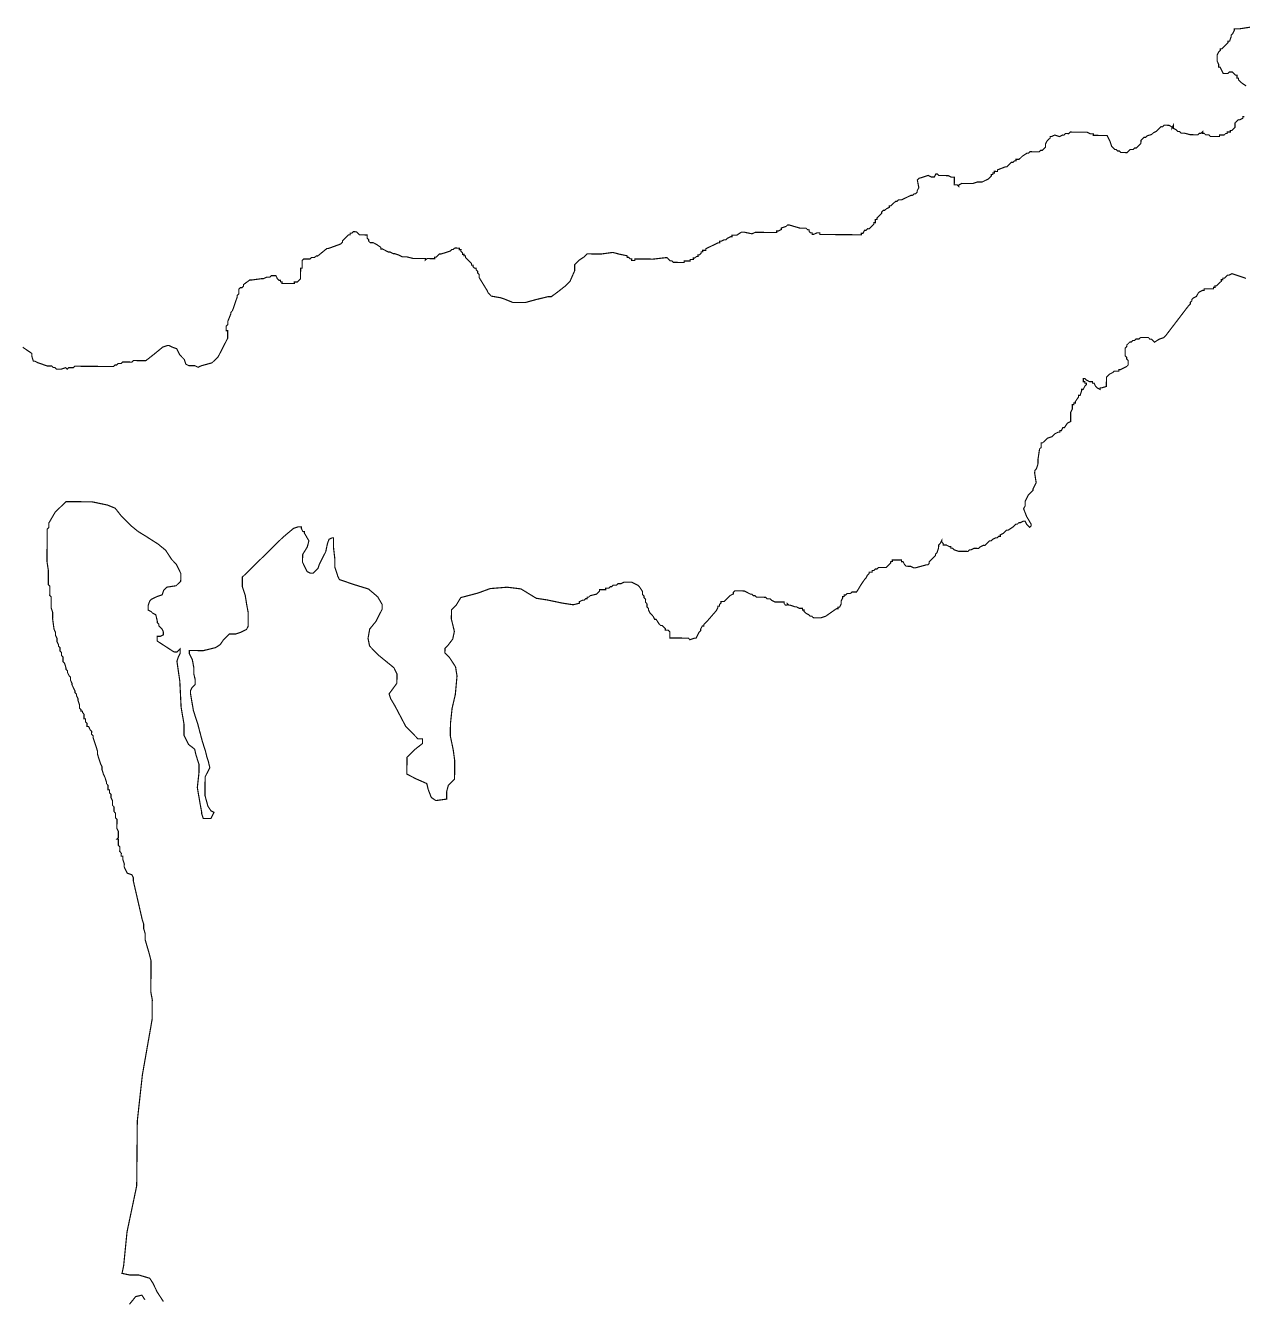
# Model space of a CAD drawing. Header units: metres. Extents: x 273899 to 302286, y 1977397 to 2102169.
# Drawn here: x 293669 to 296837, y 1981276 to 1984589 of the extents above; entities that cross this region are included whole.
import ezdxf

# ---------------------------------------------------------------- set-up
doc = ezdxf.new("R2010")
doc.units = ezdxf.units.M
doc.header["$MEASUREMENT"] = 0
doc.layers.add('HAZARDS LINE', color=1, linetype='Continuous')

msp = doc.modelspace()

# ---------------------------------------------------------------- linework, layer by layer
at = {"layer": 'HAZARDS LINE', "lineweight": 0}
for points in [[(296846.8, 1984431.3, 3.01, 3.01, 0), (296834.8, 1984439.4, 3.01, 3.01, 0), (296830.8, 1984443.4, 3.01, 3.01, 0), (296826.9, 1984447.5, 3.01, 3.01, 0), (296826.9, 1984451.5, 3.01, 3.01, 0), (296822.9, 1984451.5, 3.01, 3.01, 0), (296823, 1984459.5, 3.01, 3.01, 0), (296819, 1984459.6, 3.01, 3.01, 0), (296815, 1984463.6, 3.01, 3.01, 0), (296811, 1984467.7, 3.01, 3.01, 0), (296803, 1984467.7, 3.01, 3.01, 0), (296799, 1984463.8, 3.01, 3.01, 0), (296786.9, 1984463.9, 3.01, 3.01, 0), (296779.1, 1984480, 3.01, 3.01, 0), (296775.1, 1984480, 3.01, 3.01, 0), (296775.1, 1984488, 3.01, 3.01, 0), (296771.2, 1984496.1, 3.01, 3.01, 0), (296771.4, 1984512.1, 3.01, 3.01, 0), (296775.4, 1984520.1, 3.01, 3.01, 0), (296779.5, 1984524.1, 3.01, 3.01, 0), (296779.5, 1984528.1, 3.01, 3.01, 0), (296783.5, 1984528.1, 3.01, 3.01, 0), (296787.6, 1984532, 3.01, 3.01, 0), (296791.6, 1984536, 3.01, 3.01, 0), (296795.7, 1984540, 3.01, 3.01, 0), (296799.7, 1984543.9, 3.01, 3.01, 0), (296799.7, 1984548, 3.01, 3.01, 0), (296803.7, 1984547.9, 3.01, 3.01, 0), (296807.9, 1984559.9, 3.01, 3.01, 0), (296807.9, 1984563.9, 3.01, 3.01, 0), (296811.9, 1984567.9, 3.01, 3.01, 0), (296816, 1984575.9, 3.01, 3.01, 0), (296816.1, 1984579.9, 3.01, 3.01, 0), (296828.1, 1984579.8, 3.01, 3.01, 0), (296876.3, 1984587.3, 3.01, 3.01, 0)], [(293662, 1983750.9, 3.01, 3.01, 0), (293685.9, 1983734.6, 3.01, 3.01, 0), (293685.9, 1983726.6, 3.01, 3.01, 0), (293689.8, 1983714.5, 3.01, 3.01, 0), (293693.8, 1983714.5, 3.01, 3.01, 0), (293701.7, 1983710.4, 3.01, 3.01, 0), (293725.7, 1983702.2, 3.01, 3.01, 0), (293737.7, 1983702.1, 3.01, 3.01, 0), (293741.7, 1983698, 3.01, 3.01, 0), (293745.7, 1983698, 3.01, 3.01, 0), (293749.7, 1983693.9, 3.01, 3.01, 0), (293761.7, 1983693.8, 3.01, 3.01, 0), (293773.8, 1983697.7, 3.01, 3.01, 0), (293777.7, 1983693.7, 3.01, 3.01, 0), (293781.8, 1983697.7, 3.01, 3.01, 0), (293793.8, 1983697.5, 3.01, 3.01, 0), (293797.9, 1983701.5, 3.01, 3.01, 0), (293898.1, 1983700.6, 3.01, 3.01, 0), (293902.1, 1983704.6, 3.01, 3.01, 0), (293906.1, 1983704.5, 3.01, 3.01, 0), (293910.1, 1983708.5, 3.01, 3.01, 0), (293918.2, 1983708.4, 3.01, 3.01, 0), (293922.2, 1983712.4, 3.01, 3.01, 0), (293946.3, 1983712.2, 3.01, 3.01, 0), (293950.3, 1983716.2, 3.01, 3.01, 0), (293982.4, 1983715.9, 3.01, 3.01, 0), (294002.6, 1983731.7, 3.01, 3.01, 0), (294026.8, 1983751.5, 3.01, 3.01, 0), (294038.8, 1983755.4, 3.01, 3.01, 0), (294042.8, 1983755.4, 3.01, 3.01, 0), (294050.8, 1983751.3, 3.01, 3.01, 0), (294062.8, 1983747.2, 3.01, 3.01, 0), (294066.8, 1983739.1, 3.01, 3.01, 0), (294070.7, 1983731.1, 3.01, 3.01, 0), (294078.6, 1983723, 3.01, 3.01, 0), (294082.6, 1983719, 3.01, 3.01, 0), (294086.5, 1983706.9, 3.01, 3.01, 0), (294094.5, 1983702.8, 3.01, 3.01, 0), (294110.5, 1983702.7, 3.01, 3.01, 0), (294118.5, 1983698.6, 3.01, 3.01, 0), (294126.5, 1983702.5, 3.01, 3.01, 0), (294154.7, 1983710.3, 3.01, 3.01, 0), (294170.8, 1983726.2, 3.01, 3.01, 0), (294183.1, 1983750.1, 3.01, 3.01, 0), (294195.3, 1983774, 3.01, 3.01, 0), (294195.5, 1983794.1, 3.01, 3.01, 0), (294191.5, 1983794.1, 3.01, 3.01, 0), (294191.6, 1983806.1, 3.01, 3.01, 0), (294195.7, 1983810.1, 3.01, 3.01, 0), (294195.7, 1983818.1, 3.01, 3.01, 0), (294203.9, 1983838.1, 3.01, 3.01, 0), (294204, 1983842.1, 3.01, 3.01, 0), (294208, 1983846.1, 3.01, 3.01, 0), (294216.3, 1983870.1, 3.01, 3.01, 0), (294220.4, 1983882.1, 3.01, 3.01, 0), (294220.4, 1983886.1, 3.01, 3.01, 0), (294224.5, 1983890, 3.01, 3.01, 0), (294224.6, 1983902.1, 3.01, 3.01, 0), (294228.6, 1983906, 3.01, 3.01, 0), (294232.6, 1983906, 3.01, 3.01, 0), (294236.7, 1983910, 3.01, 3.01, 0), (294236.7, 1983914, 3.01, 3.01, 0), (294252.8, 1983925.9, 3.01, 3.01, 0), (294256.8, 1983925.8, 3.01, 3.01, 0), (294284.9, 1983929.6, 3.01, 3.01, 0), (294288.9, 1983929.5, 3.01, 3.01, 0), (294297, 1983933.5, 3.01, 3.01, 0), (294305, 1983933.4, 3.01, 3.01, 0), (294309.1, 1983937.4, 3.01, 3.01, 0), (294321.1, 1983937.3, 3.01, 3.01, 0), (294325, 1983929.2, 3.01, 3.01, 0), (294329, 1983925.2, 3.01, 3.01, 0), (294333, 1983925.1, 3.01, 3.01, 0), (294333, 1983921.1, 3.01, 3.01, 0), (294337, 1983921.1, 3.01, 3.01, 0), (294336.9, 1983917.1, 3.01, 3.01, 0), (294369, 1983916.8, 3.01, 3.01, 0), (294369, 1983920.8, 3.01, 3.01, 0), (294377, 1983920.7, 3.01, 3.01, 0), (294381.1, 1983924.7, 3.01, 3.01, 0), (294385.1, 1983928.7, 3.01, 3.01, 0), (294385.4, 1983956.7, 3.01, 3.01, 0), (294389.4, 1983956.7, 3.01, 3.01, 0), (294389.6, 1983976.7, 3.01, 3.01, 0), (294393.6, 1983980.7, 3.01, 3.01, 0), (294409.7, 1983980.5, 3.01, 3.01, 0), (294413.7, 1983984.5, 3.01, 3.01, 0), (294421.7, 1983984.4, 3.01, 3.01, 0), (294425.8, 1983988.4, 3.01, 3.01, 0), (294429.8, 1983988.4, 3.01, 3.01, 0), (294454, 1984008.2, 3.01, 3.01, 0), (294458, 1984008.2, 3.01, 3.01, 0), (294490.2, 1984019.9, 3.01, 3.01, 0), (294494.2, 1984023.9, 3.01, 3.01, 0), (294494.3, 1984027.9, 3.01, 3.01, 0), (294498.3, 1984031.8, 3.01, 3.01, 0), (294502.4, 1984035.8, 3.01, 3.01, 0), (294510.4, 1984043.8, 3.01, 3.01, 0), (294514.5, 1984043.7, 3.01, 3.01, 0), (294514.5, 1984047.7, 3.01, 3.01, 0), (294518.5, 1984047.7, 3.01, 3.01, 0), (294522.5, 1984051.7, 3.01, 3.01, 0), (294530.6, 1984051.6, 3.01, 3.01, 0), (294534.5, 1984047.5, 3.01, 3.01, 0), (294538.5, 1984043.5, 3.01, 3.01, 0), (294558.5, 1984043.3, 3.01, 3.01, 0), (294558.5, 1984035.3, 3.01, 3.01, 0), (294562.4, 1984031.3, 3.01, 3.01, 0), (294562.4, 1984027.2, 3.01, 3.01, 0), (294566.4, 1984023.2, 3.01, 3.01, 0), (294574.4, 1984023.1, 3.01, 3.01, 0), (294582.4, 1984019, 3.01, 3.01, 0), (294594.3, 1984010.9, 3.01, 3.01, 0), (294594.3, 1984006.9, 3.01, 3.01, 0), (294598.3, 1984006.9, 3.01, 3.01, 0), (294614.2, 1983998.7, 3.01, 3.01, 0), (294618.3, 1983998.7, 3.01, 3.01, 0), (294626.2, 1983994.6, 3.01, 3.01, 0), (294630.2, 1983994.6, 3.01, 3.01, 0), (294642.2, 1983990.4, 3.01, 3.01, 0), (294650.2, 1983986.4, 3.01, 3.01, 0), (294662.2, 1983986.2, 3.01, 3.01, 0), (294678.2, 1983982.1, 3.01, 3.01, 0), (294710.3, 1983981.8, 3.01, 3.01, 0), (294710.2, 1983977.8, 3.01, 3.01, 0), (294714.3, 1983981.8, 3.01, 3.01, 0), (294734.3, 1983981.6, 3.01, 3.01, 0), (294734.4, 1983985.6, 3.01, 3.01, 0), (294738.4, 1983985.5, 3.01, 3.01, 0), (294742.4, 1983989.5, 3.01, 3.01, 0), (294746.5, 1983993.5, 3.01, 3.01, 0), (294750.5, 1983993.5, 3.01, 3.01, 0), (294774.6, 1984001.3, 3.01, 3.01, 0), (294778.6, 1984005.2, 3.01, 3.01, 0), (294782.6, 1984005.2, 3.01, 3.01, 0), (294786.7, 1984009.2, 3.01, 3.01, 0), (294798.7, 1984009, 3.01, 3.01, 0), (294798.7, 1984005, 3.01, 3.01, 0), (294802.7, 1984005, 3.01, 3.01, 0), (294802.6, 1984001, 3.01, 3.01, 0), (294806.6, 1983997, 3.01, 3.01, 0), (294806.6, 1983992.9, 3.01, 3.01, 0), (294810.6, 1983992.9, 3.01, 3.01, 0), (294810.6, 1983988.9, 3.01, 3.01, 0), (294814.6, 1983988.9, 3.01, 3.01, 0), (294814.5, 1983984.9, 3.01, 3.01, 0), (294822.5, 1983976.8, 3.01, 3.01, 0), (294826.4, 1983972.7, 3.01, 3.01, 0), (294830.4, 1983968.7, 3.01, 3.01, 0), (294830.4, 1983964.7, 3.01, 3.01, 0), (294834.4, 1983964.6, 3.01, 3.01, 0), (294834.3, 1983960.6, 3.01, 3.01, 0), (294838.3, 1983956.6, 3.01, 3.01, 0), (294842.3, 1983956.5, 3.01, 3.01, 0), (294842.3, 1983952.5, 3.01, 3.01, 0), (294846.3, 1983948.5, 3.01, 3.01, 0), (294846.2, 1983944.5, 3.01, 3.01, 0), (294850.2, 1983940.4, 3.01, 3.01, 0), (294850.1, 1983932.4, 3.01, 3.01, 0), (294869.9, 1983900.2, 3.01, 3.01, 0), (294873.8, 1983892.1, 3.01, 3.01, 0), (294881.7, 1983884, 3.01, 3.01, 0), (294905.8, 1983879.8, 3.01, 3.01, 0), (294917.7, 1983875.7, 3.01, 3.01, 0), (294937.7, 1983867.5, 3.01, 3.01, 0), (294969.8, 1983867.2, 3.01, 3.01, 0), (294997.9, 1983874.9, 3.01, 3.01, 0), (295030, 1983882.7, 3.01, 3.01, 0), (295038, 1983882.6, 3.01, 3.01, 0), (295054.2, 1983894.5, 3.01, 3.01, 0), (295074.4, 1983910.3, 3.01, 3.01, 0), (295086.5, 1983922.2, 3.01, 3.01, 0), (295098.8, 1983950.2, 3.01, 3.01, 0), (295098.9, 1983966.2, 3.01, 3.01, 0), (295111.1, 1983978.1, 3.01, 3.01, 0), (295123.2, 1983986, 3.01, 3.01, 0), (295127.2, 1983990, 3.01, 3.01, 0), (295131.3, 1983994, 3.01, 3.01, 0), (295167.3, 1983993.6, 3.01, 3.01, 0), (295195.4, 1983997.4, 3.01, 3.01, 0), (295199.4, 1983997.4, 3.01, 3.01, 0), (295215.4, 1983993.2, 3.01, 3.01, 0), (295235.4, 1983989, 3.01, 3.01, 0), (295235.4, 1983985, 3.01, 3.01, 0), (295239.4, 1983985, 3.01, 3.01, 0), (295243.4, 1983980.9, 3.01, 3.01, 0), (295247.4, 1983980.9, 3.01, 3.01, 0), (295247.3, 1983976.9, 3.01, 3.01, 0), (295255.4, 1983976.8, 3.01, 3.01, 0), (295255.4, 1983980.8, 3.01, 3.01, 0), (295303.5, 1983980.4, 3.01, 3.01, 0), (295335.6, 1983984.1, 3.01, 3.01, 0), (295339.6, 1983984.1, 3.01, 3.01, 0), (295343.6, 1983980, 3.01, 3.01, 0), (295347.5, 1983976, 3.01, 3.01, 0), (295351.5, 1983975.9, 3.01, 3.01, 0), (295355.5, 1983971.9, 3.01, 3.01, 0), (295383.6, 1983971.6, 3.01, 3.01, 0), (295383.6, 1983975.6, 3.01, 3.01, 0), (295399.6, 1983975.5, 3.01, 3.01, 0), (295399.7, 1983979.5, 3.01, 3.01, 0), (295407.7, 1983979.4, 3.01, 3.01, 0), (295407.7, 1983983.4, 3.01, 3.01, 0), (295411.7, 1983983.4, 3.01, 3.01, 0), (295415.8, 1983987.4, 3.01, 3.01, 0), (295419.8, 1983987.3, 3.01, 3.01, 0), (295419.8, 1983991.3, 3.01, 3.01, 0), (295423.8, 1983991.3, 3.01, 3.01, 0), (295427.9, 1983995.3, 3.01, 3.01, 0), (295427.9, 1983999.3, 3.01, 3.01, 0), (295431.9, 1983999.2, 3.01, 3.01, 0), (295432, 1984003.3, 3.01, 3.01, 0), (295440, 1984003.2, 3.01, 3.01, 0), (295440, 1984007.2, 3.01, 3.01, 0), (295472.2, 1984022.9, 3.01, 3.01, 0), (295476.2, 1984022.9, 3.01, 3.01, 0), (295476.3, 1984026.9, 3.01, 3.01, 0), (295480.3, 1984026.9, 3.01, 3.01, 0), (295488.3, 1984030.8, 3.01, 3.01, 0), (295492.3, 1984030.8, 3.01, 3.01, 0), (295496.4, 1984034.7, 3.01, 3.01, 0), (295504.4, 1984038.7, 3.01, 3.01, 0), (295508.4, 1984038.6, 3.01, 3.01, 0), (295508.5, 1984042.6, 3.01, 3.01, 0), (295520.5, 1984042.5, 3.01, 3.01, 0), (295532.6, 1984050.4, 3.01, 3.01, 0), (295540.6, 1984050.4, 3.01, 3.01, 0), (295560.6, 1984046.2, 3.01, 3.01, 0), (295568.7, 1984050.1, 3.01, 3.01, 0), (295624.8, 1984049.6, 3.01, 3.01, 0), (295624.8, 1984053.6, 3.01, 3.01, 0), (295628.8, 1984053.6, 3.01, 3.01, 0), (295636.9, 1984057.5, 3.01, 3.01, 0), (295636.9, 1984061.5, 3.01, 3.01, 0), (295649, 1984065.4, 3.01, 3.01, 0), (295653, 1984069.4, 3.01, 3.01, 0), (295657, 1984069.3, 3.01, 3.01, 0), (295685, 1984061.1, 3.01, 3.01, 0), (295701, 1984060.9, 3.01, 3.01, 0), (295705, 1984056.9, 3.01, 3.01, 0), (295709, 1984056.8, 3.01, 3.01, 0), (295709, 1984052.8, 3.01, 3.01, 0), (295713, 1984048.8, 3.01, 3.01, 0), (295717, 1984048.7, 3.01, 3.01, 0), (295716.9, 1984044.7, 3.01, 3.01, 0), (295720.9, 1984044.7, 3.01, 3.01, 0), (295729, 1984048.6, 3.01, 3.01, 0), (295737, 1984048.6, 3.01, 3.01, 0), (295737, 1984044.6, 3.01, 3.01, 0), (295845.2, 1984043.6, 3.01, 3.01, 0), (295845.2, 1984047.6, 3.01, 3.01, 0), (295849.2, 1984047.5, 3.01, 3.01, 0), (295853.3, 1984055.5, 3.01, 3.01, 0), (295857.3, 1984055.5, 3.01, 3.01, 0), (295861.4, 1984059.5, 3.01, 3.01, 0), (295865.4, 1984059.4, 3.01, 3.01, 0), (295869.4, 1984063.4, 3.01, 3.01, 0), (295873.4, 1984067.4, 3.01, 3.01, 0), (295877.5, 1984071.3, 3.01, 3.01, 0), (295877.5, 1984075.3, 3.01, 3.01, 0), (295881.5, 1984075.3, 3.01, 3.01, 0), (295881.6, 1984083.3, 3.01, 3.01, 0), (295885.6, 1984083.3, 3.01, 3.01, 0), (295885.7, 1984087.3, 3.01, 3.01, 0), (295889.7, 1984091.3, 3.01, 3.01, 0), (295893.7, 1984095.2, 3.01, 3.01, 0), (295897.8, 1984099.2, 3.01, 3.01, 0), (295897.8, 1984103.2, 3.01, 3.01, 0), (295901.9, 1984107.2, 3.01, 3.01, 0), (295905.9, 1984107.2, 3.01, 3.01, 0), (295909.9, 1984111.1, 3.01, 3.01, 0), (295918, 1984115.1, 3.01, 3.01, 0), (295918, 1984119.1, 3.01, 3.01, 0), (295922, 1984119, 3.01, 3.01, 0), (295930.1, 1984127, 3.01, 3.01, 0), (295934.2, 1984130.9, 3.01, 3.01, 0), (295938.2, 1984130.9, 3.01, 3.01, 0), (295942.2, 1984134.9, 3.01, 3.01, 0), (295950.2, 1984134.8, 3.01, 3.01, 0), (295974.4, 1984146.6, 3.01, 3.01, 0), (295978.4, 1984146.6, 3.01, 3.01, 0), (295982.4, 1984150.5, 3.01, 3.01, 0), (295986.4, 1984150.5, 3.01, 3.01, 0), (295990.5, 1984154.5, 3.01, 3.01, 0), (295990.5, 1984158.5, 3.01, 3.01, 0), (295994.6, 1984166.5, 3.01, 3.01, 0), (295990.8, 1984186.6, 3.01, 3.01, 0), (295994.8, 1984190.5, 3.01, 3.01, 0), (296018.9, 1984198.3, 3.01, 3.01, 0), (296026.9, 1984194.2, 3.01, 3.01, 0), (296034.9, 1984194.2, 3.01, 3.01, 0), (296039, 1984202.1, 3.01, 3.01, 0), (296043, 1984202.1, 3.01, 3.01, 0), (296047, 1984198.1, 3.01, 3.01, 0), (296071, 1984197.8, 3.01, 3.01, 0), (296079, 1984193.8, 3.01, 3.01, 0), (296087, 1984193.7, 3.01, 3.01, 0), (296086.9, 1984173.6, 3.01, 3.01, 0), (296094.9, 1984173.6, 3.01, 3.01, 0), (296098.8, 1984169.5, 3.01, 3.01, 0), (296098.9, 1984173.5, 3.01, 3.01, 0), (296106.9, 1984177.5, 3.01, 3.01, 0), (296135, 1984177.2, 3.01, 3.01, 0), (296147, 1984181.1, 3.01, 3.01, 0), (296159.1, 1984181, 3.01, 3.01, 0), (296167.1, 1984184.9, 3.01, 3.01, 0), (296175.2, 1984188.9, 3.01, 3.01, 0), (296183.3, 1984196.8, 3.01, 3.01, 0), (296183.3, 1984200.8, 3.01, 3.01, 0), (296187.3, 1984200.8, 3.01, 3.01, 0), (296187.3, 1984204.8, 3.01, 3.01, 0), (296191.4, 1984204.8, 3.01, 3.01, 0), (296191.4, 1984208.8, 3.01, 3.01, 0), (296199.4, 1984208.7, 3.01, 3.01, 0), (296199.4, 1984212.7, 3.01, 3.01, 0), (296219.6, 1984220.5, 3.01, 3.01, 0), (296223.6, 1984220.5, 3.01, 3.01, 0), (296227.6, 1984224.5, 3.01, 3.01, 0), (296235.7, 1984232.4, 3.01, 3.01, 0), (296239.7, 1984232.4, 3.01, 3.01, 0), (296243.8, 1984236.3, 3.01, 3.01, 0), (296247.8, 1984236.3, 3.01, 3.01, 0), (296247.8, 1984240.3, 3.01, 3.01, 0), (296255.8, 1984240.2, 3.01, 3.01, 0), (296259.9, 1984244.2, 3.01, 3.01, 0), (296263.9, 1984248.2, 3.01, 3.01, 0), (296276, 1984256.1, 3.01, 3.01, 0), (296280, 1984256.1, 3.01, 3.01, 0), (296284.1, 1984260, 3.01, 3.01, 0), (296308.1, 1984259.8, 3.01, 3.01, 0), (296312.1, 1984263.8, 3.01, 3.01, 0), (296316.1, 1984263.7, 3.01, 3.01, 0), (296320.2, 1984267.7, 3.01, 3.01, 0), (296324.2, 1984271.7, 3.01, 3.01, 0), (296324.3, 1984279.7, 3.01, 3.01, 0), (296328.4, 1984287.7, 3.01, 3.01, 0), (296332.4, 1984291.7, 3.01, 3.01, 0), (296336.5, 1984295.6, 3.01, 3.01, 0), (296336.5, 1984299.6, 3.01, 3.01, 0), (296340.5, 1984299.6, 3.01, 3.01, 0), (296348.6, 1984303.5, 3.01, 3.01, 0), (296360.6, 1984299.4, 3.01, 3.01, 0), (296368.6, 1984303.4, 3.01, 3.01, 0), (296372.6, 1984303.3, 3.01, 3.01, 0), (296376.7, 1984307.3, 3.01, 3.01, 0), (296384.7, 1984307.2, 3.01, 3.01, 0), (296388.7, 1984311.2, 3.01, 3.01, 0), (296432.8, 1984310.8, 3.01, 3.01, 0), (296440.8, 1984306.7, 3.01, 3.01, 0), (296448.8, 1984306.6, 3.01, 3.01, 0), (296448.8, 1984302.6, 3.01, 3.01, 0), (296484.8, 1984302.3, 3.01, 3.01, 0), (296488.8, 1984294.2, 3.01, 3.01, 0), (296492.7, 1984286.2, 3.01, 3.01, 0), (296496.6, 1984274.1, 3.01, 3.01, 0), (296500.6, 1984270.1, 3.01, 3.01, 0), (296504.6, 1984266, 3.01, 3.01, 0), (296508.6, 1984266, 3.01, 3.01, 0), (296512.5, 1984261.9, 3.01, 3.01, 0), (296516.5, 1984261.9, 3.01, 3.01, 0), (296520.5, 1984257.9, 3.01, 3.01, 0), (296536.5, 1984257.7, 3.01, 3.01, 0), (296540.6, 1984261.7, 3.01, 3.01, 0), (296544.6, 1984265.7, 3.01, 3.01, 0), (296552.7, 1984265.6, 3.01, 3.01, 0), (296556.7, 1984269.6, 3.01, 3.01, 0), (296560.7, 1984269.5, 3.01, 3.01, 0), (296568.8, 1984277.5, 3.01, 3.01, 0), (296572.8, 1984281.4, 3.01, 3.01, 0), (296572.9, 1984289.5, 3.01, 3.01, 0), (296577, 1984293.4, 3.01, 3.01, 0), (296581, 1984297.4, 3.01, 3.01, 0), (296585, 1984297.4, 3.01, 3.01, 0), (296589.1, 1984301.3, 3.01, 3.01, 0), (296601.1, 1984305.2, 3.01, 3.01, 0), (296605.2, 1984309.2, 3.01, 3.01, 0), (296613.2, 1984313.1, 3.01, 3.01, 0), (296621.3, 1984321.1, 3.01, 3.01, 0), (296625.3, 1984325.1, 3.01, 3.01, 0), (296629.4, 1984325, 3.01, 3.01, 0), (296633.4, 1984329, 3.01, 3.01, 0), (296645.4, 1984328.9, 3.01, 3.01, 0), (296653.4, 1984324.8, 3.01, 3.01, 0), (296653.4, 1984320.8, 3.01, 3.01, 0), (296657.4, 1984328.8, 3.01, 3.01, 0), (296657.4, 1984320.8, 3.01, 3.01, 0), (296665.3, 1984316.7, 3.01, 3.01, 0), (296669.3, 1984312.6, 3.01, 3.01, 0), (296673.3, 1984312.6, 3.01, 3.01, 0), (296677.3, 1984308.5, 3.01, 3.01, 0), (296685.3, 1984308.5, 3.01, 3.01, 0), (296701.3, 1984304.3, 3.01, 3.01, 0), (296721.3, 1984304.1, 3.01, 3.01, 0), (296725.4, 1984308.1, 3.01, 3.01, 0), (296729.4, 1984308.1, 3.01, 3.01, 0), (296733.4, 1984312, 3.01, 3.01, 0), (296733.4, 1984308, 3.01, 3.01, 0), (296737.4, 1984308, 3.01, 3.01, 0), (296741.4, 1984304, 3.01, 3.01, 0), (296749.4, 1984303.9, 3.01, 3.01, 0), (296753.4, 1984299.8, 3.01, 3.01, 0), (296777.4, 1984299.6, 3.01, 3.01, 0), (296777.5, 1984303.6, 3.01, 3.01, 0), (296789.5, 1984303.5, 3.01, 3.01, 0), (296793.5, 1984307.5, 3.01, 3.01, 0), (296797.5, 1984307.4, 3.01, 3.01, 0), (296797.6, 1984311.5, 3.01, 3.01, 0), (296805.6, 1984311.4, 3.01, 3.01, 0), (296805.6, 1984315.4, 3.01, 3.01, 0), (296809.6, 1984315.4, 3.01, 3.01, 0), (296813.7, 1984319.3, 3.01, 3.01, 0), (296817.7, 1984323.3, 3.01, 3.01, 0), (296817.8, 1984335.3, 3.01, 3.01, 0), (296821.9, 1984339.3, 3.01, 3.01, 0), (296825.9, 1984343.3, 3.01, 3.01, 0), (296829.9, 1984343.2, 3.01, 3.01, 0), (296838, 1984347.2, 3.01, 3.01, 0), (296838, 1984351.2, 3.01, 3.01, 0), (296842, 1984351.1, 3.01, 3.01, 0)], [(296846.2, 1983930.2, 3.01, 3.01, 0), (296810.2, 1983942.5, 3.01, 3.01, 0), (296802.2, 1983938.6, 3.01, 3.01, 0), (296798.2, 1983938.6, 3.01, 3.01, 0), (296790.1, 1983930.7, 3.01, 3.01, 0), (296786.1, 1983930.7, 3.01, 3.01, 0), (296786, 1983926.7, 3.01, 3.01, 0), (296782, 1983926.7, 3.01, 3.01, 0), (296782, 1983922.7, 3.01, 3.01, 0), (296777.9, 1983918.8, 3.01, 3.01, 0), (296769.9, 1983910.8, 3.01, 3.01, 0), (296765.8, 1983910.9, 3.01, 3.01, 0), (296765.8, 1983906.9, 3.01, 3.01, 0), (296761.8, 1983906.9, 3.01, 3.01, 0), (296761.8, 1983902.9, 3.01, 3.01, 0), (296737.7, 1983903.1, 3.01, 3.01, 0), (296737.7, 1983899.1, 3.01, 3.01, 0), (296733.7, 1983899.1, 3.01, 3.01, 0), (296725.6, 1983895.2, 3.01, 3.01, 0), (296721.6, 1983891.2, 3.01, 3.01, 0), (296717.5, 1983883.2, 3.01, 3.01, 0), (296709.4, 1983879.3, 3.01, 3.01, 0), (296705.4, 1983875.3, 3.01, 3.01, 0), (296705.4, 1983871.3, 3.01, 3.01, 0), (296701.3, 1983867.4, 3.01, 3.01, 0), (296701.3, 1983863.3, 3.01, 3.01, 0), (296697.2, 1983859.4, 3.01, 3.01, 0), (296636.4, 1983779.8, 3.01, 3.01, 0), (296632.3, 1983775.8, 3.01, 3.01, 0), (296620.3, 1983771.9, 3.01, 3.01, 0), (296608.2, 1983764, 3.01, 3.01, 0), (296600.2, 1983772.1, 3.01, 3.01, 0), (296596.2, 1983772.1, 3.01, 3.01, 0), (296592.3, 1983776.1, 3.01, 3.01, 0), (296572.2, 1983776.3, 3.01, 3.01, 0), (296568.2, 1983772.4, 3.01, 3.01, 0), (296560.2, 1983772.4, 3.01, 3.01, 0), (296556.1, 1983768.5, 3.01, 3.01, 0), (296552.1, 1983768.5, 3.01, 3.01, 0), (296548.1, 1983764.5, 3.01, 3.01, 0), (296544.1, 1983764.6, 3.01, 3.01, 0), (296536, 1983756.6, 3.01, 3.01, 0), (296535.9, 1983752.6, 3.01, 3.01, 0), (296531.9, 1983748.6, 3.01, 3.01, 0), (296531.7, 1983728.6, 3.01, 3.01, 0), (296535.7, 1983724.6, 3.01, 3.01, 0), (296535.6, 1983720.5, 3.01, 3.01, 0), (296539.6, 1983716.5, 3.01, 3.01, 0), (296539.5, 1983704.5, 3.01, 3.01, 0), (296535.5, 1983700.5, 3.01, 3.01, 0), (296519.3, 1983692.6, 3.01, 3.01, 0), (296515.3, 1983692.7, 3.01, 3.01, 0), (296515.3, 1983688.7, 3.01, 3.01, 0), (296503.3, 1983688.8, 3.01, 3.01, 0), (296499.2, 1983684.8, 3.01, 3.01, 0), (296491.2, 1983680.9, 3.01, 3.01, 0), (296487.1, 1983676.9, 3.01, 3.01, 0), (296483.1, 1983672.9, 3.01, 3.01, 0), (296482.9, 1983648.9, 3.01, 3.01, 0), (296470.8, 1983645, 3.01, 3.01, 0), (296466.8, 1983645, 3.01, 3.01, 0), (296466.8, 1983641, 3.01, 3.01, 0), (296458.8, 1983645.1, 3.01, 3.01, 0), (296454.8, 1983649.1, 3.01, 3.01, 0), (296450.9, 1983657.2, 3.01, 3.01, 0), (296446.9, 1983657.2, 3.01, 3.01, 0), (296446.9, 1983661.2, 3.01, 3.01, 0), (296438.9, 1983661.3, 3.01, 3.01, 0), (296430.9, 1983665.4, 3.01, 3.01, 0), (296426.9, 1983669.4, 3.01, 3.01, 0), (296422.9, 1983669.5, 3.01, 3.01, 0), (296422.9, 1983661.4, 3.01, 3.01, 0), (296426.9, 1983661.4, 3.01, 3.01, 0), (296426.8, 1983657.4, 3.01, 3.01, 0), (296430.8, 1983657.4, 3.01, 3.01, 0), (296430.8, 1983653.4, 3.01, 3.01, 0), (296426.8, 1983649.4, 3.01, 3.01, 0), (296422.7, 1983641.4, 3.01, 3.01, 0), (296418.7, 1983641.4, 3.01, 3.01, 0), (296418.6, 1983637.4, 3.01, 3.01, 0), (296414.5, 1983625.4, 3.01, 3.01, 0), (296410.5, 1983625.5, 3.01, 3.01, 0), (296410.5, 1983621.5, 3.01, 3.01, 0), (296402.3, 1983609.5, 3.01, 3.01, 0), (296402.3, 1983605.5, 3.01, 3.01, 0), (296398.3, 1983605.5, 3.01, 3.01, 0), (296398.3, 1983601.5, 3.01, 3.01, 0), (296394.3, 1983601.6, 3.01, 3.01, 0), (296394.1, 1983589.5, 3.01, 3.01, 0), (296390.1, 1983581.6, 3.01, 3.01, 0), (296389.8, 1983557.5, 3.01, 3.01, 0), (296381.8, 1983553.6, 3.01, 3.01, 0), (296373.7, 1983541.6, 3.01, 3.01, 0), (296369.7, 1983541.7, 3.01, 3.01, 0), (296365.6, 1983533.7, 3.01, 3.01, 0), (296361.6, 1983533.7, 3.01, 3.01, 0), (296361.5, 1983529.7, 3.01, 3.01, 0), (296357.5, 1983529.8, 3.01, 3.01, 0), (296349.5, 1983525.8, 3.01, 3.01, 0), (296345.4, 1983521.8, 3.01, 3.01, 0), (296341.4, 1983517.9, 3.01, 3.01, 0), (296329.3, 1983514, 3.01, 3.01, 0), (296321.2, 1983506, 3.01, 3.01, 0), (296317.2, 1983502.1, 3.01, 3.01, 0), (296313.2, 1983502.1, 3.01, 3.01, 0), (296313.1, 1983490.1, 3.01, 3.01, 0), (296309, 1983486.1, 3.01, 3.01, 0), (296304.8, 1983458.1, 3.01, 3.01, 0), (296304.7, 1983446, 3.01, 3.01, 0), (296300.5, 1983434.1, 3.01, 3.01, 0), (296296.5, 1983430.1, 3.01, 3.01, 0), (296296.4, 1983422.1, 3.01, 3.01, 0), (296300.2, 1983398, 3.01, 3.01, 0), (296292, 1983382, 3.01, 3.01, 0), (296292, 1983378, 3.01, 3.01, 0), (296288, 1983374, 3.01, 3.01, 0), (296279.9, 1983366.1, 3.01, 3.01, 0), (296271.7, 1983350.1, 3.01, 3.01, 0), (296271.6, 1983338.1, 3.01, 3.01, 0), (296267.5, 1983330.1, 3.01, 3.01, 0), (296275.4, 1983310, 3.01, 3.01, 0), (296287.2, 1983289.9, 3.01, 3.01, 0), (296287.2, 1983285.9, 3.01, 3.01, 0), (296283.1, 1983281.9, 3.01, 3.01, 0), (296275.2, 1983290, 3.01, 3.01, 0), (296271.2, 1983298, 3.01, 3.01, 0), (296267.2, 1983298.1, 3.01, 3.01, 0), (296259.2, 1983294.1, 3.01, 3.01, 0), (296255.2, 1983294.2, 3.01, 3.01, 0), (296251.1, 1983290.2, 3.01, 3.01, 0), (296247.1, 1983290.2, 3.01, 3.01, 0), (296239, 1983282.3, 3.01, 3.01, 0), (296226.9, 1983274.4, 3.01, 3.01, 0), (296222.9, 1983274.4, 3.01, 3.01, 0), (296214.8, 1983266.5, 3.01, 3.01, 0), (296206.8, 1983262.5, 3.01, 3.01, 0), (296206.7, 1983258.5, 3.01, 3.01, 0), (296202.7, 1983258.6, 3.01, 3.01, 0), (296198.7, 1983254.6, 3.01, 3.01, 0), (296194.7, 1983254.6, 3.01, 3.01, 0), (296186.6, 1983250.7, 3.01, 3.01, 0), (296182.6, 1983246.7, 3.01, 3.01, 0), (296178.6, 1983246.8, 3.01, 3.01, 0), (296166.4, 1983234.8, 3.01, 3.01, 0), (296162.4, 1983234.9, 3.01, 3.01, 0), (296154.4, 1983230.9, 3.01, 3.01, 0), (296150.3, 1983227, 3.01, 3.01, 0), (296138.3, 1983227.1, 3.01, 3.01, 0), (296130.3, 1983223.2, 3.01, 3.01, 0), (296126.3, 1983223.2, 3.01, 3.01, 0), (296122.2, 1983219.2, 3.01, 3.01, 0), (296098.2, 1983219.4, 3.01, 3.01, 0), (296086.2, 1983223.6, 3.01, 3.01, 0), (296082.2, 1983227.6, 3.01, 3.01, 0), (296078.2, 1983227.6, 3.01, 3.01, 0), (296078.2, 1983231.6, 3.01, 3.01, 0), (296074.2, 1983231.7, 3.01, 3.01, 0), (296066.2, 1983235.8, 3.01, 3.01, 0), (296058.2, 1983235.8, 3.01, 3.01, 0), (296058.3, 1983239.8, 3.01, 3.01, 0), (296054.3, 1983243.9, 3.01, 3.01, 0), (296054.3, 1983247.9, 3.01, 3.01, 0), (296050.3, 1983239.9, 3.01, 3.01, 0), (296046.2, 1983235.9, 3.01, 3.01, 0), (296046.1, 1983227.9, 3.01, 3.01, 0), (296042, 1983215.9, 3.01, 3.01, 0), (296038, 1983212, 3.01, 3.01, 0), (296037.9, 1983208, 3.01, 3.01, 0), (296033.9, 1983204, 3.01, 3.01, 0), (296029.8, 1983200, 3.01, 3.01, 0), (296021.8, 1983192.1, 3.01, 3.01, 0), (296021.7, 1983188.1, 3.01, 3.01, 0), (296017.7, 1983184.1, 3.01, 3.01, 0), (296013.7, 1983184.1, 3.01, 3.01, 0), (295985.5, 1983176.4, 3.01, 3.01, 0), (295981.5, 1983176.4, 3.01, 3.01, 0), (295973.5, 1983180.5, 3.01, 3.01, 0), (295961.5, 1983180.6, 3.01, 3.01, 0), (295957.6, 1983184.6, 3.01, 3.01, 0), (295953.6, 1983192.7, 3.01, 3.01, 0), (295949.6, 1983192.7, 3.01, 3.01, 0), (295949.6, 1983196.7, 3.01, 3.01, 0), (295925.6, 1983197, 3.01, 3.01, 0), (295925.6, 1983193, 3.01, 3.01, 0), (295921.6, 1983193, 3.01, 3.01, 0), (295921.5, 1983189, 3.01, 3.01, 0), (295917.5, 1983185, 3.01, 3.01, 0), (295913.4, 1983181, 3.01, 3.01, 0), (295909.4, 1983177.1, 3.01, 3.01, 0), (295889.3, 1983177.3, 3.01, 3.01, 0), (295885.3, 1983173.3, 3.01, 3.01, 0), (295881.3, 1983173.3, 3.01, 3.01, 0), (295877.3, 1983169.3, 3.01, 3.01, 0), (295873.2, 1983169.4, 3.01, 3.01, 0), (295873.2, 1983165.4, 3.01, 3.01, 0), (295865.2, 1983165.4, 3.01, 3.01, 0), (295865.2, 1983161.4, 3.01, 3.01, 0), (295861.1, 1983157.5, 3.01, 3.01, 0), (295857, 1983149.5, 3.01, 3.01, 0), (295853, 1983145.5, 3.01, 3.01, 0), (295844.9, 1983133.6, 3.01, 3.01, 0), (295832.7, 1983113.6, 3.01, 3.01, 0), (295820.6, 1983113.7, 3.01, 3.01, 0), (295816.6, 1983109.8, 3.01, 3.01, 0), (295808.6, 1983109.8, 3.01, 3.01, 0), (295804.5, 1983105.9, 3.01, 3.01, 0), (295800.5, 1983105.9, 3.01, 3.01, 0), (295800.5, 1983101.9, 3.01, 3.01, 0), (295796.5, 1983101.9, 3.01, 3.01, 0), (295796.4, 1983097.9, 3.01, 3.01, 0), (295792.4, 1983089.9, 3.01, 3.01, 0), (295792.3, 1983081.9, 3.01, 3.01, 0), (295788.2, 1983073.9, 3.01, 3.01, 0), (295784.2, 1983074, 3.01, 3.01, 0), (295784.2, 1983070, 3.01, 3.01, 0), (295780.1, 1983070, 3.01, 3.01, 0), (295751.9, 1983050.2, 3.01, 3.01, 0), (295739.8, 1983046.3, 3.01, 3.01, 0), (295719.8, 1983046.5, 3.01, 3.01, 0), (295715.8, 1983050.6, 3.01, 3.01, 0), (295711.8, 1983050.6, 3.01, 3.01, 0), (295707.9, 1983054.6, 3.01, 3.01, 0), (295699.9, 1983058.7, 3.01, 3.01, 0), (295695.9, 1983062.8, 3.01, 3.01, 0), (295695.9, 1983066.8, 3.01, 3.01, 0), (295691.9, 1983066.8, 3.01, 3.01, 0), (295692, 1983070.8, 3.01, 3.01, 0), (295684, 1983070.9, 3.01, 3.01, 0), (295676, 1983075, 3.01, 3.01, 0), (295672, 1983075, 3.01, 3.01, 0), (295660, 1983079.1, 3.01, 3.01, 0), (295656, 1983079.2, 3.01, 3.01, 0), (295652, 1983083.2, 3.01, 3.01, 0), (295652, 1983079.2, 3.01, 3.01, 0), (295648, 1983079.2, 3.01, 3.01, 0), (295644, 1983083.3, 3.01, 3.01, 0), (295644, 1983087.3, 3.01, 3.01, 0), (295620, 1983087.5, 3.01, 3.01, 0), (295612, 1983091.6, 3.01, 3.01, 0), (295608, 1983095.6, 3.01, 3.01, 0), (295600, 1983095.7, 3.01, 3.01, 0), (295596, 1983099.8, 3.01, 3.01, 0), (295572, 1983100, 3.01, 3.01, 0), (295568, 1983104, 3.01, 3.01, 0), (295564, 1983104.1, 3.01, 3.01, 0), (295560, 1983108.1, 3.01, 3.01, 0), (295556, 1983108.1, 3.01, 3.01, 0), (295540.1, 1983116.3, 3.01, 3.01, 0), (295516, 1983116.5, 3.01, 3.01, 0), (295512, 1983112.6, 3.01, 3.01, 0), (295511.9, 1983108.5, 3.01, 3.01, 0), (295503.9, 1983104.6, 3.01, 3.01, 0), (295495.8, 1983096.7, 3.01, 3.01, 0), (295491.8, 1983092.7, 3.01, 3.01, 0), (295487.7, 1983088.7, 3.01, 3.01, 0), (295479.7, 1983088.8, 3.01, 3.01, 0), (295479.7, 1983084.8, 3.01, 3.01, 0), (295475.6, 1983080.8, 3.01, 3.01, 0), (295475.6, 1983076.8, 3.01, 3.01, 0), (295471.6, 1983076.8, 3.01, 3.01, 0), (295471.5, 1983072.8, 3.01, 3.01, 0), (295467.5, 1983064.9, 3.01, 3.01, 0), (295443.2, 1983037, 3.01, 3.01, 0), (295439.1, 1983033, 3.01, 3.01, 0), (295435.1, 1983029.1, 3.01, 3.01, 0), (295435, 1983025.1, 3.01, 3.01, 0), (295431, 1983025.1, 3.01, 3.01, 0), (295426.9, 1983017.1, 3.01, 3.01, 0), (295426.9, 1983013.1, 3.01, 3.01, 0), (295422.9, 1983009.1, 3.01, 3.01, 0), (295418.8, 1983001.2, 3.01, 3.01, 0), (295414.7, 1982993.2, 3.01, 3.01, 0), (295410.7, 1982993.2, 3.01, 3.01, 0), (295398.6, 1982989.3, 3.01, 3.01, 0), (295394.7, 1982993.4, 3.01, 3.01, 0), (295346.6, 1982993.8, 3.01, 3.01, 0), (295346.7, 1983009.8, 3.01, 3.01, 0), (295342.7, 1983013.9, 3.01, 3.01, 0), (295334.7, 1983014, 3.01, 3.01, 0), (295334.8, 1983018, 3.01, 3.01, 0), (295330.8, 1983022, 3.01, 3.01, 0), (295326.8, 1983026.1, 3.01, 3.01, 0), (295322.8, 1983026.1, 3.01, 3.01, 0), (295318.8, 1983030.1, 3.01, 3.01, 0), (295310.9, 1983042.2, 3.01, 3.01, 0), (295306.9, 1983042.3, 3.01, 3.01, 0), (295303, 1983050.3, 3.01, 3.01, 0), (295299, 1983054.4, 3.01, 3.01, 0), (295295, 1983058.4, 3.01, 3.01, 0), (295291.1, 1983066.5, 3.01, 3.01, 0), (295291.1, 1983070.5, 3.01, 3.01, 0), (295287.2, 1983074.5, 3.01, 3.01, 0), (295287.2, 1983082.5, 3.01, 3.01, 0), (295283.3, 1983086.6, 3.01, 3.01, 0), (295283.4, 1983094.6, 3.01, 3.01, 0), (295279.4, 1983098.6, 3.01, 3.01, 0), (295279.4, 1983102.7, 3.01, 3.01, 0), (295275.4, 1983106.7, 3.01, 3.01, 0), (295275.5, 1983114.7, 3.01, 3.01, 0), (295267.6, 1983126.8, 3.01, 3.01, 0), (295263.6, 1983130.9, 3.01, 3.01, 0), (295247.7, 1983139, 3.01, 3.01, 0), (295227.6, 1983139.2, 3.01, 3.01, 0), (295219.6, 1983135.3, 3.01, 3.01, 0), (295211.6, 1983135.4, 3.01, 3.01, 0), (295207.5, 1983131.4, 3.01, 3.01, 0), (295199.5, 1983131.5, 3.01, 3.01, 0), (295195.5, 1983127.5, 3.01, 3.01, 0), (295191.5, 1983127.5, 3.01, 3.01, 0), (295187.4, 1983123.5, 3.01, 3.01, 0), (295179.4, 1983123.6, 3.01, 3.01, 0), (295179.4, 1983119.6, 3.01, 3.01, 0), (295163.3, 1983119.8, 3.01, 3.01, 0), (295163.3, 1983115.7, 3.01, 3.01, 0), (295155.2, 1983107.8, 3.01, 3.01, 0), (295139.1, 1983103.9, 3.01, 3.01, 0), (295135.1, 1983100, 3.01, 3.01, 0), (295131.1, 1983100, 3.01, 3.01, 0), (295131.1, 1983096, 3.01, 3.01, 0), (295127, 1983096, 3.01, 3.01, 0), (295123, 1983092.1, 3.01, 3.01, 0), (295119, 1983092.1, 3.01, 3.01, 0), (295110.9, 1983088.2, 3.01, 3.01, 0), (295110.9, 1983084.2, 3.01, 3.01, 0), (295094.8, 1983080.3, 3.01, 3.01, 0), (295066.8, 1983084.6, 3.01, 3.01, 0), (295026.8, 1983092.9, 3.01, 3.01, 0), (294998.8, 1983097.2, 3.01, 3.01, 0), (294958.9, 1983121.6, 3.01, 3.01, 0), (294922.9, 1983126, 3.01, 3.01, 0), (294878.8, 1983122.4, 3.01, 3.01, 0), (294846.6, 1983110.6, 3.01, 3.01, 0), (294802.4, 1983099, 3.01, 3.01, 0), (294790.2, 1983079.1, 3.01, 3.01, 0), (294778.1, 1983067.2, 3.01, 3.01, 0), (294777.8, 1983043.1, 3.01, 3.01, 0), (294785.6, 1983011, 3.01, 3.01, 0), (294781.4, 1982991, 3.01, 3.01, 0), (294769.2, 1982975, 3.01, 3.01, 0), (294761.1, 1982967.1, 3.01, 3.01, 0), (294761, 1982955.1, 3.01, 3.01, 0), (294772.9, 1982942.9, 3.01, 3.01, 0), (294788.7, 1982918.7, 3.01, 3.01, 0), (294792.5, 1982894.6, 3.01, 3.01, 0), (294788.1, 1982846.6, 3.01, 3.01, 0), (294779.7, 1982810.6, 3.01, 3.01, 0), (294775.4, 1982770.5, 3.01, 3.01, 0), (294775.1, 1982738.5, 3.01, 3.01, 0), (294782.7, 1982702.3, 3.01, 3.01, 0), (294786.5, 1982674.2, 3.01, 3.01, 0), (294786.1, 1982626.1, 3.01, 3.01, 0), (294769.9, 1982610.2, 3.01, 3.01, 0), (294765.7, 1982594.2, 3.01, 3.01, 0), (294765.5, 1982574.2, 3.01, 3.01, 0), (294737.4, 1982570.4, 3.01, 3.01, 0), (294725.5, 1982578.6, 3.01, 3.01, 0), (294717.7, 1982598.7, 3.01, 3.01, 0), (294713.8, 1982614.7, 3.01, 3.01, 0), (294685.9, 1982627, 3.01, 3.01, 0), (294661.9, 1982639.3, 3.01, 3.01, 0), (294662.3, 1982683.4, 3.01, 3.01, 0), (294682.5, 1982703.2, 3.01, 3.01, 0), (294702.7, 1982719.1, 3.01, 3.01, 0), (294702.8, 1982731.1, 3.01, 3.01, 0), (294690.8, 1982731.2, 3.01, 3.01, 0), (294659, 1982763.6, 3.01, 3.01, 0), (294631.5, 1982815.9, 3.01, 3.01, 0), (294619.6, 1982836.1, 3.01, 3.01, 0), (294615.7, 1982848.2, 3.01, 3.01, 0), (294636, 1982876, 3.01, 3.01, 0), (294636.2, 1982900.1, 3.01, 3.01, 0), (294628.4, 1982916.2, 3.01, 3.01, 0), (294588.6, 1982948.6, 3.01, 3.01, 0), (294564.8, 1982972.9, 3.01, 3.01, 0), (294560.9, 1982993, 3.01, 3.01, 0), (294565.2, 1983017, 3.01, 3.01, 0), (294581.4, 1983036.9, 3.01, 3.01, 0), (294597.7, 1983068.8, 3.01, 3.01, 0), (294597.8, 1983080.8, 3.01, 3.01, 0), (294586, 1983101, 3.01, 3.01, 0), (294562.1, 1983121.3, 3.01, 3.01, 0), (294522.2, 1983133.6, 3.01, 3.01, 0), (294486.2, 1983146, 3.01, 3.01, 0), (294482.3, 1983154.1, 3.01, 3.01, 0), (294474.5, 1983178.2, 3.01, 3.01, 0), (294474.6, 1983198.2, 3.01, 3.01, 0), (294470.9, 1983230.3, 3.01, 3.01, 0), (294471.1, 1983254.4, 3.01, 3.01, 0), (294467.1, 1983254.4, 3.01, 3.01, 0), (294459.1, 1983250.5, 3.01, 3.01, 0), (294455, 1983238.5, 3.01, 3.01, 0), (294450.8, 1983218.5, 3.01, 3.01, 0), (294442.6, 1983202.5, 3.01, 3.01, 0), (294434.5, 1983186.6, 3.01, 3.01, 0), (294430.3, 1983174.6, 3.01, 3.01, 0), (294418.2, 1983162.7, 3.01, 3.01, 0), (294410.2, 1983162.7, 3.01, 3.01, 0), (294402.2, 1983166.8, 3.01, 3.01, 0), (294390.4, 1983191, 3.01, 3.01, 0), (294390.6, 1983211, 3.01, 3.01, 0), (294402.8, 1983230.9, 3.01, 3.01, 0), (294406.9, 1983246.9, 3.01, 3.01, 0), (294395.1, 1983267.1, 3.01, 3.01, 0), (294395.1, 1983271.1, 3.01, 3.01, 0), (294391.1, 1983271.1, 3.01, 3.01, 0), (294387.2, 1983279.2, 3.01, 3.01, 0), (294387.2, 1983283.2, 3.01, 3.01, 0), (294379.2, 1983283.3, 3.01, 3.01, 0), (294367.2, 1983279.4, 3.01, 3.01, 0), (294338.9, 1983255.6, 3.01, 3.01, 0), (294302.5, 1983219.8, 3.01, 3.01, 0), (294245.9, 1983164.2, 3.01, 3.01, 0), (294233.7, 1983152.3, 3.01, 3.01, 0), (294233.5, 1983128.3, 3.01, 3.01, 0), (294241.3, 1983104.1, 3.01, 3.01, 0), (294245.1, 1983080.1, 3.01, 3.01, 0), (294248.9, 1983060, 3.01, 3.01, 0), (294248.6, 1983023.9, 3.01, 3.01, 0), (294244.5, 1983015.9, 3.01, 3.01, 0), (294228.4, 1983008.1, 3.01, 3.01, 0), (294216.3, 1983004.2, 3.01, 3.01, 0), (294200.3, 1983004.3, 3.01, 3.01, 0), (294192.2, 1982996.4, 3.01, 3.01, 0), (294184.1, 1982988.4, 3.01, 3.01, 0), (294176, 1982976.5, 3.01, 3.01, 0), (294163.9, 1982968.6, 3.01, 3.01, 0), (294147.8, 1982964.7, 3.01, 3.01, 0), (294131.8, 1982960.8, 3.01, 3.01, 0), (294095.7, 1982961.2, 3.01, 3.01, 0), (294095.6, 1982953.1, 3.01, 3.01, 0), (294099.6, 1982945.1, 3.01, 3.01, 0), (294103.5, 1982937, 3.01, 3.01, 0), (294107.3, 1982917, 3.01, 3.01, 0), (294107.2, 1982900.9, 3.01, 3.01, 0), (294111, 1982884.9, 3.01, 3.01, 0), (294110.9, 1982872.8, 3.01, 3.01, 0), (294106.9, 1982868.9, 3.01, 3.01, 0), (294102.8, 1982864.9, 3.01, 3.01, 0), (294098.8, 1982856.9, 3.01, 3.01, 0), (294098.7, 1982848.9, 3.01, 3.01, 0), (294106.3, 1982804.7, 3.01, 3.01, 0), (294118, 1982768.5, 3.01, 3.01, 0), (294129.6, 1982724.3, 3.01, 3.01, 0), (294137.4, 1982700.2, 3.01, 3.01, 0), (294141.3, 1982684.1, 3.01, 3.01, 0), (294145.2, 1982672.1, 3.01, 3.01, 0), (294149, 1982656, 3.01, 3.01, 0), (294136.8, 1982632.1, 3.01, 3.01, 0), (294136.3, 1982584, 3.01, 3.01, 0), (294144.1, 1982555.8, 3.01, 3.01, 0), (294152, 1982543.7, 3.01, 3.01, 0), (294160, 1982539.6, 3.01, 3.01, 0), (294155.9, 1982531.7, 3.01, 3.01, 0), (294151.8, 1982523.7, 3.01, 3.01, 0), (294131.8, 1982523.9, 3.01, 3.01, 0), (294127.9, 1982535.9, 3.01, 3.01, 0), (294127.9, 1982539.9, 3.01, 3.01, 0), (294124.1, 1982560, 3.01, 3.01, 0), (294116.5, 1982604.2, 3.01, 3.01, 0), (294120.9, 1982644.2, 3.01, 3.01, 0), (294121, 1982664.3, 3.01, 3.01, 0), (294113.2, 1982688.4, 3.01, 3.01, 0), (294109.4, 1982704.5, 3.01, 3.01, 0), (294093.5, 1982716.6, 3.01, 3.01, 0), (294081.7, 1982740.8, 3.01, 3.01, 0), (294081.9, 1982768.9, 3.01, 3.01, 0), (294074.3, 1982813, 3.01, 3.01, 0), (294070.9, 1982881.2, 3.01, 3.01, 0), (294063.4, 1982933.4, 3.01, 3.01, 0), (294067.5, 1982945.4, 3.01, 3.01, 0), (294071.6, 1982953.4, 3.01, 3.01, 0), (294071.7, 1982965.4, 3.01, 3.01, 0), (294067.6, 1982961.4, 3.01, 3.01, 0), (294063.6, 1982957.4, 3.01, 3.01, 0), (294055.6, 1982957.5, 3.01, 3.01, 0), (294011.8, 1982986, 3.01, 3.01, 0), (294011.9, 1982998, 3.01, 3.01, 0), (294019.9, 1982997.9, 3.01, 3.01, 0), (294027.9, 1983001.9, 3.01, 3.01, 0), (294028, 1983009.9, 3.01, 3.01, 0), (294024.1, 1983017.9, 3.01, 3.01, 0), (294016.1, 1983026, 3.01, 3.01, 0), (294016.2, 1983030, 3.01, 3.01, 0), (294012.2, 1983034.1, 3.01, 3.01, 0), (294012.2, 1983038.1, 3.01, 3.01, 0), (294008.4, 1983054.2, 3.01, 3.01, 0), (294000.4, 1983058.2, 3.01, 3.01, 0), (293996.4, 1983062.3, 3.01, 3.01, 0), (293988.4, 1983066.4, 3.01, 3.01, 0), (293988.6, 1983078.4, 3.01, 3.01, 0), (293992.7, 1983090.4, 3.01, 3.01, 0), (293996.7, 1983094.4, 3.01, 3.01, 0), (294012.8, 1983102.2, 3.01, 3.01, 0), (294024.9, 1983106.1, 3.01, 3.01, 0), (294029, 1983118.1, 3.01, 3.01, 0), (294037.1, 1983126.1, 3.01, 3.01, 0), (294061.2, 1983129.8, 3.01, 3.01, 0), (294073.3, 1983141.8, 3.01, 3.01, 0), (294073.5, 1983161.8, 3.01, 3.01, 0), (294061.7, 1983186, 3.01, 3.01, 0), (294049.8, 1983198.1, 3.01, 3.01, 0), (294034, 1983222.3, 3.01, 3.01, 0), (294014.1, 1983238.5, 3.01, 3.01, 0), (293982.2, 1983258.9, 3.01, 3.01, 0), (293962.3, 1983271.1, 3.01, 3.01, 0), (293942.4, 1983287.3, 3.01, 3.01, 0), (293918.5, 1983311.6, 3.01, 3.01, 0), (293902.7, 1983331.7, 3.01, 3.01, 0), (293882.7, 1983339.9, 3.01, 3.01, 0), (293842.7, 1983348.3, 3.01, 3.01, 0), (293774.6, 1983348.9, 3.01, 3.01, 0), (293746.3, 1983321.1, 3.01, 3.01, 0), (293730, 1983293.2, 3.01, 3.01, 0), (293729.9, 1983281.2, 3.01, 3.01, 0), (293725.8, 1983277.2, 3.01, 3.01, 0), (293725.1, 1983193.1, 3.01, 3.01, 0), (293728.8, 1983169, 3.01, 3.01, 0), (293728.5, 1983132.9, 3.01, 3.01, 0), (293732.5, 1983128.8, 3.01, 3.01, 0), (293732.3, 1983104.8, 3.01, 3.01, 0), (293736.2, 1983100.8, 3.01, 3.01, 0), (293736, 1983072.7, 3.01, 3.01, 0), (293739.9, 1983060.6, 3.01, 3.01, 0), (293739.7, 1983044.6, 3.01, 3.01, 0), (293743.5, 1983016.5, 3.01, 3.01, 0), (293747.4, 1983008.4, 3.01, 3.01, 0), (293747.3, 1983000.4, 3.01, 3.01, 0), (293751.3, 1982992.4, 3.01, 3.01, 0), (293751.2, 1982984.4, 3.01, 3.01, 0), (293755.1, 1982976.3, 3.01, 3.01, 0), (293755.1, 1982972.3, 3.01, 3.01, 0), (293759.1, 1982968.3, 3.01, 3.01, 0), (293759, 1982960.2, 3.01, 3.01, 0), (293763, 1982956.2, 3.01, 3.01, 0), (293762.9, 1982948.2, 3.01, 3.01, 0), (293766.9, 1982944.1, 3.01, 3.01, 0), (293766.8, 1982932.1, 3.01, 3.01, 0), (293770.7, 1982928.1, 3.01, 3.01, 0), (293774.6, 1982916, 3.01, 3.01, 0), (293774.6, 1982912, 3.01, 3.01, 0), (293778.6, 1982907.9, 3.01, 3.01, 0), (293778.5, 1982903.9, 3.01, 3.01, 0), (293782.5, 1982895.9, 3.01, 3.01, 0), (293786.4, 1982891.8, 3.01, 3.01, 0), (293786.4, 1982883.8, 3.01, 3.01, 0), (293790.3, 1982875.8, 3.01, 3.01, 0), (293790.3, 1982871.8, 3.01, 3.01, 0), (293794.2, 1982863.7, 3.01, 3.01, 0), (293798.1, 1982855.6, 3.01, 3.01, 0), (293798.1, 1982851.6, 3.01, 3.01, 0), (293802.1, 1982847.6, 3.01, 3.01, 0), (293802, 1982843.6, 3.01, 3.01, 0), (293806, 1982835.5, 3.01, 3.01, 0), (293805.9, 1982831.5, 3.01, 3.01, 0), (293809.8, 1982819.5, 3.01, 3.01, 0), (293809.7, 1982811.4, 3.01, 3.01, 0), (293813.7, 1982807.4, 3.01, 3.01, 0), (293813.7, 1982803.4, 3.01, 3.01, 0), (293817.7, 1982803.4, 3.01, 3.01, 0), (293817.7, 1982799.3, 3.01, 3.01, 0), (293821.6, 1982795.3, 3.01, 3.01, 0), (293821.5, 1982783.3, 3.01, 3.01, 0), (293825.5, 1982783.2, 3.01, 3.01, 0), (293825.4, 1982775.2, 3.01, 3.01, 0), (293829.4, 1982771.2, 3.01, 3.01, 0), (293829.3, 1982763.2, 3.01, 3.01, 0), (293833.4, 1982763.1, 3.01, 3.01, 0), (293837.3, 1982755.1, 3.01, 3.01, 0), (293841.3, 1982751, 3.01, 3.01, 0), (293841.2, 1982743, 3.01, 3.01, 0), (293845.2, 1982739, 3.01, 3.01, 0), (293845.1, 1982735, 3.01, 3.01, 0), (293856.8, 1982698.8, 3.01, 3.01, 0), (293856.7, 1982690.7, 3.01, 3.01, 0), (293860.6, 1982678.7, 3.01, 3.01, 0), (293864.5, 1982666.6, 3.01, 3.01, 0), (293868.5, 1982658.6, 3.01, 3.01, 0), (293868.4, 1982650.6, 3.01, 3.01, 0), (293872.3, 1982638.5, 3.01, 3.01, 0), (293876.2, 1982630.4, 3.01, 3.01, 0), (293880.1, 1982618.4, 3.01, 3.01, 0), (293880.1, 1982614.4, 3.01, 3.01, 0), (293884.1, 1982610.3, 3.01, 3.01, 0), (293884, 1982598.3, 3.01, 3.01, 0), (293888, 1982598.3, 3.01, 3.01, 0), (293887.9, 1982590.2, 3.01, 3.01, 0), (293891.9, 1982586.2, 3.01, 3.01, 0), (293891.8, 1982578.2, 3.01, 3.01, 0), (293895.7, 1982570.1, 3.01, 3.01, 0), (293895.6, 1982558.1, 3.01, 3.01, 0), (293899.6, 1982554.1, 3.01, 3.01, 0), (293899.5, 1982542, 3.01, 3.01, 0), (293903.4, 1982538, 3.01, 3.01, 0), (293903.3, 1982526, 3.01, 3.01, 0), (293907.3, 1982521.9, 3.01, 3.01, 0), (293907.1, 1982497.9, 3.01, 3.01, 0), (293911, 1982489.8, 3.01, 3.01, 0), (293910.9, 1982473.8, 3.01, 3.01, 0), (293906.8, 1982469.8, 3.01, 3.01, 0), (293910.8, 1982469.8, 3.01, 3.01, 0), (293910.7, 1982453.7, 3.01, 3.01, 0), (293914.7, 1982449.7, 3.01, 3.01, 0), (293914.5, 1982437.7, 3.01, 3.01, 0), (293918.5, 1982433.6, 3.01, 3.01, 0), (293918.4, 1982425.6, 3.01, 3.01, 0), (293922.5, 1982425.6, 3.01, 3.01, 0), (293922.4, 1982417.5, 3.01, 3.01, 0), (293926.3, 1982405.5, 3.01, 3.01, 0), (293926.2, 1982397.5, 3.01, 3.01, 0), (293930.1, 1982389.4, 3.01, 3.01, 0), (293934.1, 1982381.4, 3.01, 3.01, 0), (293946.1, 1982377.2, 3.01, 3.01, 0), (293950, 1982369.2, 3.01, 3.01, 0), (293949.9, 1982361.2, 3.01, 3.01, 0), (293973, 1982260.7, 3.01, 3.01, 0), (293976.9, 1982248.7, 3.01, 3.01, 0), (293976.8, 1982236.6, 3.01, 3.01, 0), (293980.7, 1982224.6, 3.01, 3.01, 0), (293980.6, 1982208.6, 3.01, 3.01, 0), (293992.2, 1982168.4, 3.01, 3.01, 0), (293996.1, 1982152.3, 3.01, 3.01, 0), (293995.4, 1982072.1, 3.01, 3.01, 0), (293999.2, 1982052, 3.01, 3.01, 0), (293998.7, 1981999.9, 3.01, 3.01, 0), (293973.4, 1981855.8, 3.01, 3.01, 0), (293960.2, 1981735.7, 3.01, 3.01, 0), (293958.7, 1981567.3, 3.01, 3.01, 0), (293933.5, 1981447.3, 3.01, 3.01, 0), (293924.7, 1981359.2, 3.01, 3.01, 0), (293920.5, 1981339.2, 3.01, 3.01, 0), (293940.5, 1981335, 3.01, 3.01, 0), (293964.6, 1981334.8, 3.01, 3.01, 0), (293992.6, 1981326.5, 3.01, 3.01, 0), (294000.5, 1981314.4, 3.01, 3.01, 0), (294012.3, 1981290.2, 3.01, 3.01, 0), (294020.2, 1981278.1, 3.01, 3.01, 0), (294028.1, 1981266, 3.01, 3.01, 0)], [(293980, 1981270.5, 3.01, 3.01, 0), (293972.1, 1981282.6, 3.01, 3.01, 0), (293956, 1981278.7, 3.01, 3.01, 0), (293939.8, 1981258.8, 3.01, 3.01, 0)]]:
    msp.add_lwpolyline(points, format="xyseb", dxfattribs=at)

doc.saveas('drawing.dxf')
